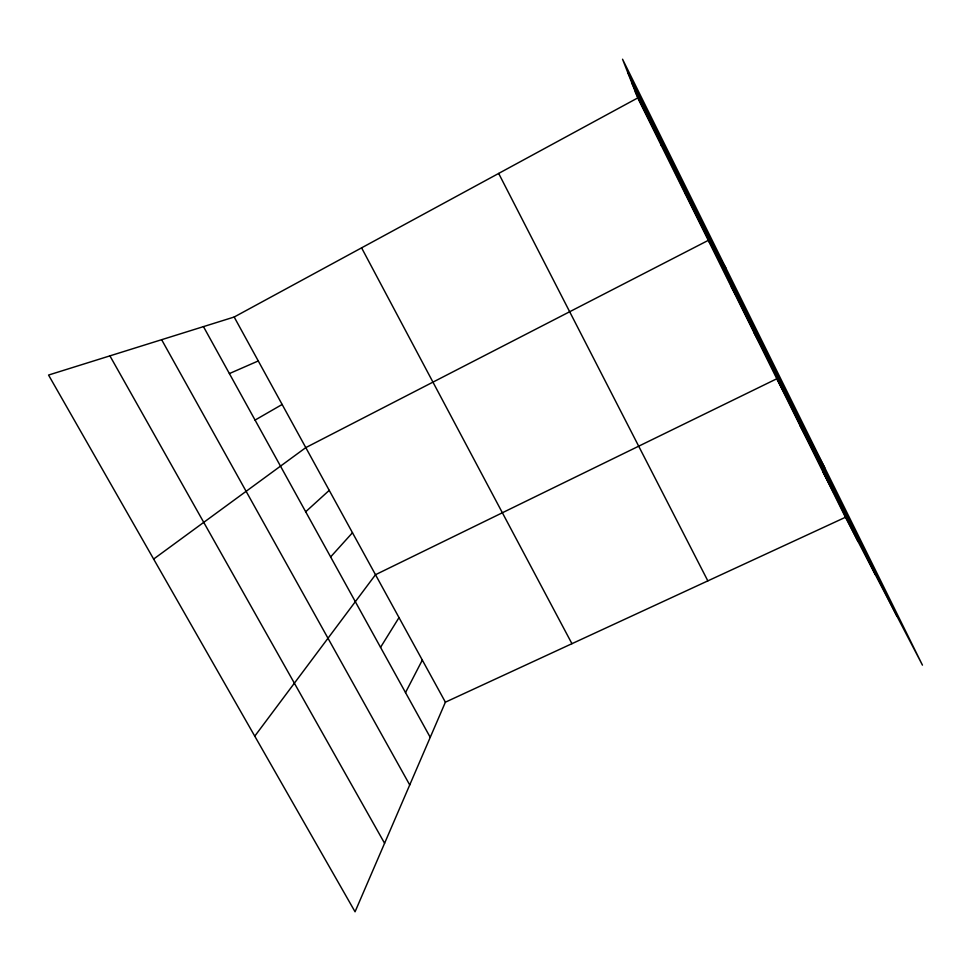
<?xml version="1.0" encoding="UTF-8"?>
<svg xmlns="http://www.w3.org/2000/svg" width="971" height="971" viewBox="0 0 971 971"><rect width="100%" height="100%" fill="white"/><g stroke="black" fill="none" stroke-linecap="round" stroke-linejoin="round"><path stroke-width="1.46" d="M845.45 517.276L445.398 702.179L355.058 911.781L48.55 375.049L234.181 317.019L637.729 97.937L622.545 59.219L922.45 665.135L845.45 517.276L637.729 97.937M405.514 692.578L422.312 660.074M380.547 647.354L399.02 617.592M254.766 736.164L375.498 574.711L776.824 378.751L824.682 467.609M330.625 556.941L352.473 532.727M305.683 511.766L329.242 490.355M153.636 559.065L305.804 447.607L708.284 240.371L725.738 267.705M255.057 420.091L282.148 404.47M229.387 373.58L258.274 360.945M684.992 193.35L686.096 194.297M731.345 286.943L735.872 294.808M109.917 355.872L384.589 843.277M161.635 339.692L409.726 784.932M754.2 333.065L760.39 344.292M203.461 326.62L430.238 737.353M234.181 317.019L445.398 702.179M799.922 425.383L809.377 443.213M361.588 247.848L571.943 643.688M822.789 471.554L833.858 492.637M498.669 173.433L707.835 580.876M627.654 72.267L896.828 615.954M631.89 83.069L875.369 574.723M635.277 91.687L858.085 541.551M660.814 143.259L661.469 145.881"/></g></svg>
